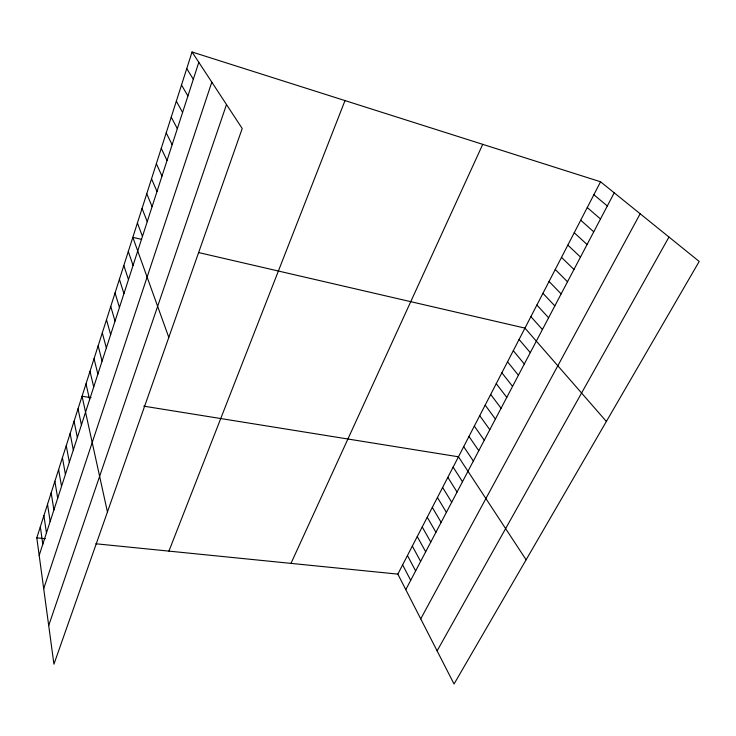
<?xml version="1.0" encoding="UTF-8"?>
<svg xmlns="http://www.w3.org/2000/svg" width="736" height="736" viewBox="0 0 736 736"><rect width="100%" height="100%" fill="white"/><g stroke="black" fill="none" stroke-linecap="round" stroke-linejoin="round"><path stroke-width="1.1" d="M192.05 51.998L242.218 128.533L53.94 664.185L36.8 537.841L192.05 51.998L600.567 181.783L699.2 261.455L454.048 684.002L397.845 574.117L600.567 181.783M39.183 555.404L198.812 62.312M43.7 588.69L211.812 82.147M48.696 625.572L226.504 104.558M168.921 551.117L345 100.593M290.996 563.38L482.733 144.348M405.794 589.656L614.229 192.823M420.734 618.875L640.164 213.771M437.11 650.891L668.969 237.038M36.8 537.841L45.347 538.706M95.827 543.775L397.845 574.117M91.052 397.679L82.055 396.235L107.438 511.962M143.787 406.162L458.464 456.798L526.111 559.792M141.634 239.375L132.82 237.342L168.802 337.392M198.508 252.54L524.961 328.109L606.372 421.461M593.869 194.746L607.32 205.97M587.254 207.552L600.493 218.96M580.713 220.211L593.75 231.812M574.236 232.742L587.08 244.508M567.842 245.125L580.483 257.066M561.513 257.37L573.96 269.486M555.248 269.486L567.511 281.759M549.065 281.465L561.136 293.903M542.938 293.314L554.824 305.909M536.884 305.035L548.596 317.777M530.886 316.636L542.423 329.526M519.092 339.462L530.288 352.627M513.296 350.695L524.317 363.998M507.546 361.808L518.411 375.24M501.869 372.802L512.569 386.363M496.248 383.686L506.791 397.376M490.682 394.45L501.069 408.268M485.171 405.113L495.402 419.042M479.725 415.656L489.808 429.704M474.324 426.098L484.26 440.257M468.988 436.439L478.777 450.708M463.698 446.669L473.349 461.04M453.128 467.13L462.493 481.712M447.847 477.351L457.065 492.034M186.742 68.614L193.329 79.258M442.612 487.471L451.702 502.246M437.442 497.49L446.393 512.366M432.317 507.408L441.131 522.376M181.507 84.999L187.919 95.965M427.239 517.224L435.933 532.275M422.216 526.939L430.781 542.082M176.336 101.163L182.583 112.433M417.248 536.562L425.684 551.788M412.326 546.094L420.633 561.402M407.45 555.524L415.638 570.915M171.24 117.116L177.33 128.68M402.62 564.871L410.688 580.336M166.216 132.848L172.141 144.707M161.258 148.368L167.026 160.503M156.363 163.686L161.975 176.097M151.533 178.811L156.998 191.48M146.758 193.724L152.085 206.65M142.057 208.454L147.237 221.628M137.411 222.99L142.453 236.403M128.294 251.51L133.069 265.383M123.832 265.494L128.469 279.588M119.416 279.312L123.933 293.609M115.055 292.946L119.453 307.455M110.75 306.424L115.028 321.126M106.499 319.728L110.658 334.632M102.304 332.865L106.343 347.953M98.155 345.846L102.074 361.118M94.052 358.671L97.87 374.118M90.004 371.34L93.711 386.961M86.002 383.861L89.608 399.648M78.025 408.82L81.42 424.93M74.051 421.259L77.344 437.524M70.122 433.55L73.315 449.963M66.249 445.694L69.34 462.254M62.413 457.691L65.412 474.389M58.622 469.55L61.53 486.386M54.878 481.27L57.693 498.226M51.18 492.844L53.903 509.938M47.518 504.289L50.158 521.502M43.902 515.605L46.451 532.938M40.333 526.792L42.798 544.235"/></g></svg>
